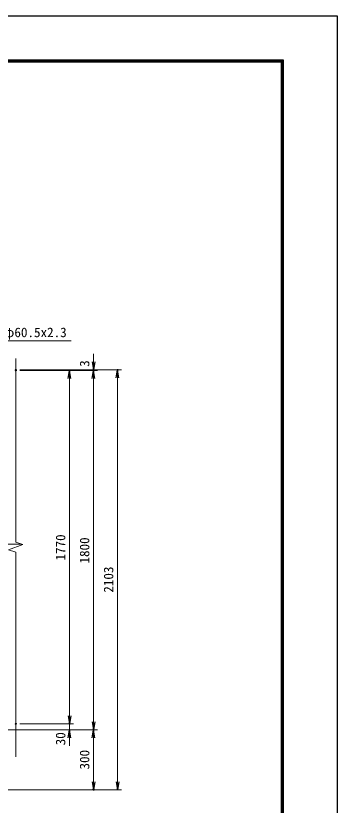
# Model space of a CAD drawing. Units: millimetres, scale not verified. Extents: x -4200 to 4200, y -2970 to 2970.
# Drawn here: x 2593 to 4200, y -985 to 2970 of the extents above; entities that cross this region are included whole.
import ezdxf
from ezdxf.enums import TextEntityAlignment as Align

# ---------------------------------------------------------------- set-up
doc = ezdxf.new("R2010")
doc.units = ezdxf.units.MM
doc.header["$LTSCALE"] = 10
doc.header["$PDMODE"] = 32
doc.header["$PDSIZE"] = 5
for name, color, linetype, lineweight in [('0-5_D-STR-DIM', 7, 'Continuous', 13), ('0-7_Defpoints', 6, 'Continuous', 25), ('0-A_D-STR-TXT', 7, 'Continuous', 13), ('0-B_D-TTL', 7, 'Continuous', 25), ('0-C_D-STR2', 7, 'Continuous', 13)]:
    doc.layers.add(name, color=color, linetype=linetype, lineweight=lineweight)
doc.layers.add('0-6_0', color=7, linetype='Continuous')
doc.styles.add('ＭＳ ゴシック', font='')
doc.styles.get('ＭＳ ゴシック').set_extended_font_data('MS Gothic')

# ---------------------------------------------------------------- blocks, each defined once
blk = doc.blocks.new('_Open')
at = {"layer": '0-6_0'}
blk.add_line((-10, 1.667), (0, 0), dxfattribs=at)
blk.add_lwpolyline([(-10, -1.667), (0, 0), (-10, 0)], dxfattribs=at)

msp = doc.modelspace()

# ---------------------------------------------------------------- linework, layer by layer
at = {"layer": '0-5_D-STR-DIM'}
for p, q in [((2981.44, 1235.99), (2981.44, 1275.99)), ((2611.99, 1195.99), (3121.44, 1195.99)), ((2611.99, 1195.99), (3001.44, 1195.99)), ((2611.99, 1192.99), (2881.44, 1192.99)), ((2611.99, 1192.99), (3001.44, 1192.99)), ((2611.99, 1192.99), (3001.44, 1192.99)), ((2981.44, 1192.99), (2981.44, 1195.99)), ((2861.44, -537.01), (2861.44, 1152.99)), ((2981.44, -567.01), (2981.44, 1152.99)), ((2981.44, 1152.99), (2981.44, 1112.99)), ((3101.44, -867.01), (3101.44, 1155.99)), ((2861.44, -537.01), (2861.44, -497.01)), ((2611.99, -577.01), (2881.44, -577.01)), ((2611.99, -577.01), (2881.44, -577.01)), ((2861.44, -607.01), (2861.44, -577.01)), ((2411.99, -607.01), (2881.44, -607.01)), ((2411.99, -607.01), (3001.44, -607.01)), ((2411.99, -607.01), (3001.44, -607.01)), ((2861.44, -647.01), (2861.44, -687.01)), ((2981.44, -647.01), (2981.44, -867.01)), ((2292.24, -907.01), (3121.44, -907.01)), ((2292.24, -907.01), (3001.44, -907.01))]:
    msp.add_line(p, q, dxfattribs=at)
at = {"layer": '0-7_Defpoints'}
for p in [(2591.99, 1195.99), (2591.99, 1192.99), (2861.44, 1192.99), (2981.44, 1195.99), (2981.44, 1192.99), (3101.44, 1195.99), (2591.99, -577.01), (2861.44, -577.01), (2981.44, -907.01)]:
    msp.add_point(p, dxfattribs=at)
at = {"layer": '0-A_D-STR-TXT'}
msp.add_lwpolyline([(2869, 1341.99), (2367.36, 1341.99), (2285.43, 1107.46)], dxfattribs=at)
at = {"layer": '0-B_D-TTL', "color": 2}
msp.add_lwpolyline([(-4200, 2970), (4200, 2970), (4200, -2970), (-4200, -2970)], close=True, dxfattribs=at)
at = {"layer": '0-B_D-TTL'}
for points in [[(-3930, 2750), (3930, 2750), (3930, -2750), (-3930, -2750)], [(-3927.5, 2747.5), (3927.5, 2747.5), (3927.5, -2747.5), (-3927.5, -2747.5)], [(-3925, 2745), (3925, 2745), (3925, -2745), (-3925, -2745)], [(-3922.5, 2742.5), (3922.5, 2742.5), (3922.5, -2742.5), (-3922.5, -2742.5)], [(-3920, 2740), (3920, 2740), (3920, -2740), (-3920, -2740)]]:
    msp.add_lwpolyline(points, close=True, dxfattribs=at)
at = {"layer": '0-C_D-STR2'}
msp.add_line((2621.26, 322.99), (2286.99, 322.99), dxfattribs=at)
msp.add_lwpolyline([(2591.99, -742.01), (2591.99, 282.34), (2556.75, 295.16), (2627.23, 320.81), (2591.99, 333.64), (2591.99, 1252.99)], dxfattribs=at)

# ---------------------------------------------------------------- block references
at = {"layer": '0-5_D-STR-DIM', "xscale": 4, "yscale": 4}
for p, rotation in [((2981.44, 1195.99), 270), ((2861.44, 1192.99), 90), ((2981.44, 1192.99), 90), ((2981.44, 1192.99), 90), ((3101.44, 1195.99), 90), ((2861.44, -577.01), 270), ((2861.44, -577.01), 270), ((2981.44, -607.01), 270), ((2861.44, -607.01), 90), ((2981.44, -607.01), 90), ((2981.44, -907.01), 270), ((3101.44, -907.01), 270)]:
    msp.add_blockref('_Open', p, dxfattribs=dict(at, rotation=rotation))

# ---------------------------------------------------------------- texts
at = {"layer": '0-5_D-STR-DIM', "style": 'ＭＳ ゴシック'}
for s, p in [('3', (2974.69, 1211.31)), ('1770', (2854.69, 241.09)), ('1800', (2974.69, 226.09)), ('2103', (3094.69, 79.89)), ('30', (2854.69, -684.64)), ('300', (2974.69, -805.89))]:
    msp.add_text(s, height=48.09, rotation=90, dxfattribs=at).set_placement(p, align=Align.BOTTOM_LEFT)
at = {"layer": '0-A_D-STR-TXT', "style": 'ＭＳ ゴシック'}
msp.add_text('門柱 φ60.5x2.3', height=48.09, dxfattribs=at).set_placement((2371.76, 1345.56), align=Align.BOTTOM_LEFT)

doc.saveas('drawing.dxf')
